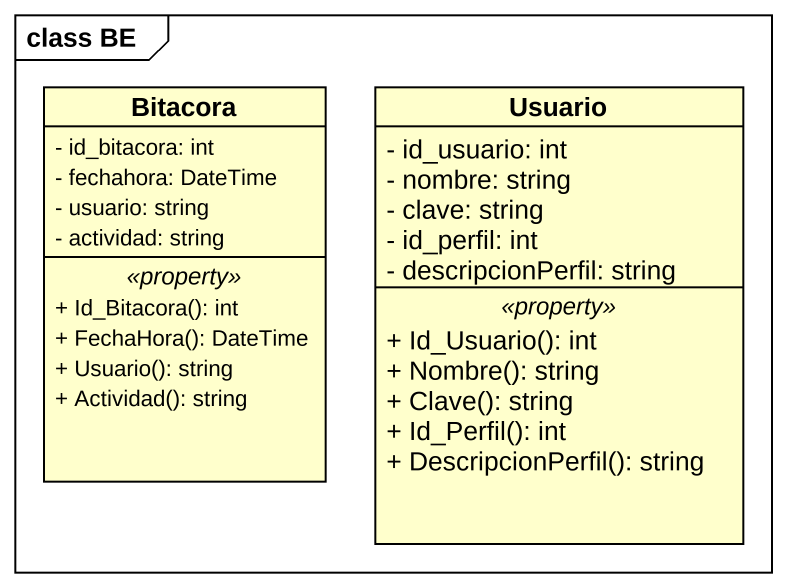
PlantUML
@startuml
mainframe class BE
hide circle
hide empty members
skinparam classAttributeIconSize 0
class Bitacora {
  - id_bitacora: int
  - fechahora: DateTime
  - usuario: string
  - actividad: string
  .. <<property>> ..
  + Id_Bitacora(): int
  + FechaHora(): DateTime
  + Usuario(): string
  + Actividad(): string
}
class Usuario {
  - id_usuario: int
  - nombre: string
  - clave: string
  - id_perfil: int
  - descripcionPerfil: string
  .. <<property>> ..
  + Id_Usuario(): int
  + Nombre(): string
  + Clave(): string
  + Id_Perfil(): int
  + DescripcionPerfil(): string
}
@enduml
